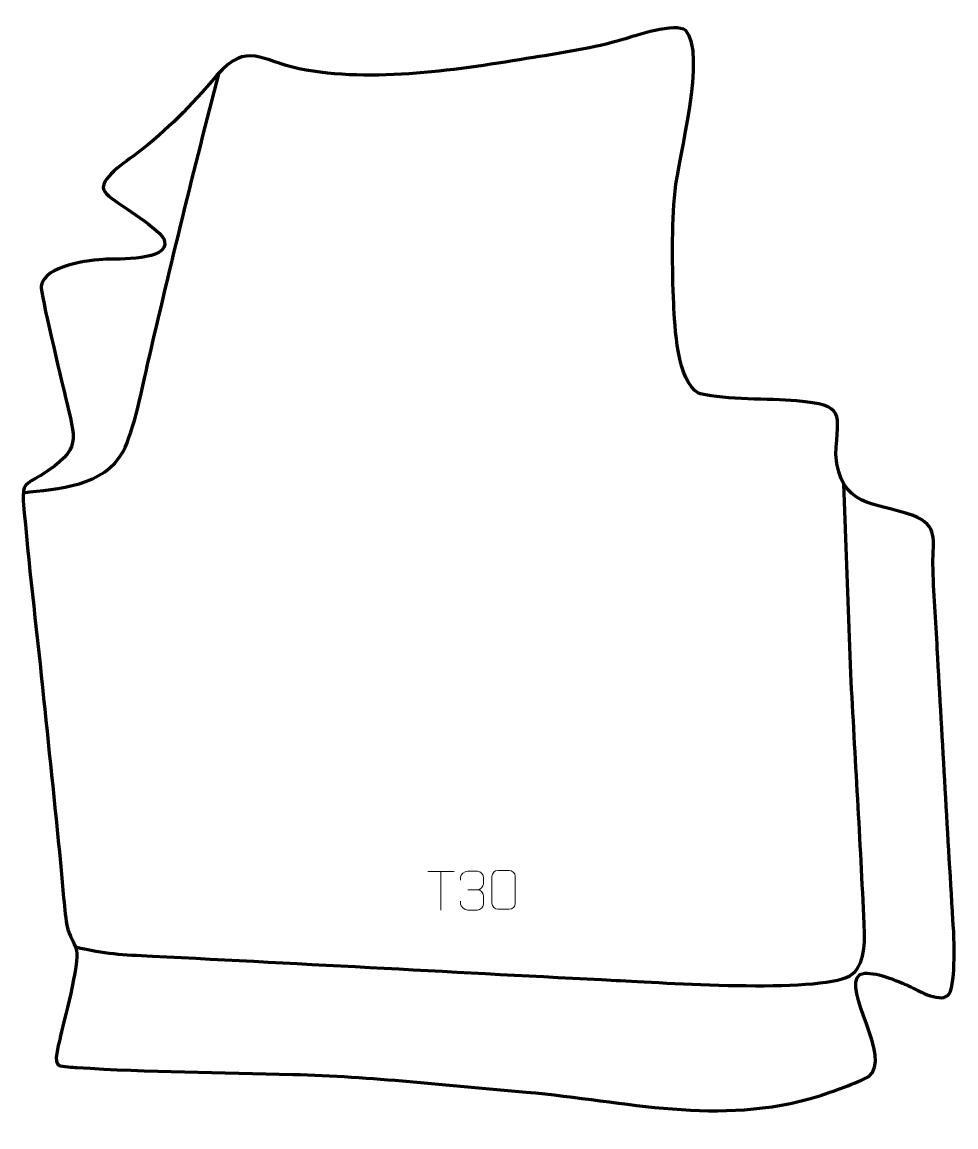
# Model space of a CAD drawing. Header units: millimetres. Extents: x -584 to 19, y 105 to 818.
import ezdxf

# ---------------------------------------------------------------- set-up
doc = ezdxf.new("R2010")
doc.units = ezdxf.units.MM
doc.header["$MEASUREMENT"] = 0
doc.layers.add('layer 2', color=7, linetype='Continuous')
doc.layers.add('layer 3', color=7, linetype='Continuous')

msp = doc.modelspace()

# ---------------------------------------------------------------- linework, layer by layer
at = {"layer": 'layer 2', "color": 142, "lineweight": 158}
for points, knots in [([(-582.8503, 514.3823), (-560.6823, 516.7321), (-530.3161, 518.6663), (-518.4642, 540.8913), (-518.4642, 540.8913), (-511.3798, 554.176), (-505.735, 583.4425), (-502.1759, 599.0194), (-502.1759, 599.0194), (-487.7093, 661.2379), (-472.5347, 723.2491), (-456.5453, 785.0942)], [0, 0, 0, 0, 0.25, 0.25, 0.25, 0.25, 0.5, 0.5, 0.5, 0.5, 1, 1, 1, 1]), ([(-549.1701, 221.5204), (-529.8868, 216.9293), (-519.0989, 216.5587), (-499.5463, 215.5774), (-499.5463, 215.5774), (-399.8547, 210.5741), (-300.1943, 204.9533), (-200.503, 199.9308), (-200.503, 199.9308), (-171.8219, 198.4912), (-71.1298, 191.5128), (-49.8617, 202.8288), (-49.8617, 202.8288), (-39.3233, 209.1082), (-40.1287, 225.6594), (-40.5739, 236.2814), (-40.5739, 236.2814), (-42.849, 289.9642), (-46.4032, 343.9622), (-49.1106, 397.682), (-49.1106, 397.682), (-49.1106, 397.682), (-53.7478, 520.1797), (-53.7478, 520.1797)], [0, 0, 0, 0, 0.14285714, 0.14285714, 0.14285714, 0.14285714, 0.28571429, 0.28571429, 0.28571429, 0.28571429, 0.42857143, 0.42857143, 0.42857143, 0.42857143, 0.57142857, 0.57142857, 0.57142857, 0.57142857, 0.71428571, 0.71428571, 0.71428571, 0.71428571, 1, 1, 1, 1])]:
    msp.add_open_spline(points, degree=3, knots=knots, dxfattribs=at)
at = {"layer": 'layer 3', "color": 242, "lineweight": 158}
msp.add_open_spline([(-258.4786, 127.8957), (-309.1255, 132.3211), (-358.0119, 137.9042), (-409.0028, 139.2967), (-409.0028, 139.2967), (-455.2337, 140.5591), (-502.0892, 140.7642), (-548.197, 143.7274), (-548.197, 143.7274), (-550.3578, 143.8682), (-557.7771, 144.2855), (-559.6551, 144.9983), (-559.6551, 144.9983), (-563.5919, 146.8955), (-560.0834, 158.1101), (-559.3029, 161.8081), (-559.3029, 161.8081), (-556.9689, 172.1887), (-546.3627, 211.5919), (-548.4358, 219.2413), (-548.4358, 219.2413), (-550.0856, 225.3289), (-553.0376, 227.4973), (-554.6647, 235.5289), (-554.6647, 235.5289), (-556.6998, 247.8175), (-557.4367, 263.0107), (-558.7418, 275.7345), (-558.7418, 275.7345), (-562.6142, 313.4854), (-566.4866, 351.2364), (-570.3588, 388.9873), (-570.3588, 388.9873), (-574.5585, 429.1216), (-579.3995, 468.5558), (-582.7495, 508.8457), (-582.7495, 508.8457), (-583.5427, 520.4728), (-581.5113, 519.3225), (-571.5327, 525.4995), (-571.5327, 525.4995), (-544.2337, 543.125), (-549.1661, 547.3871), (-555.7707, 576.6747), (-555.7707, 576.6747), (-557.9118, 586.1744), (-571.8862, 643.3723), (-571.2601, 647.5702), (-571.2601, 647.5702), (-569.2881, 660.792), (-540.1141, 664.6809), (-529.3393, 664.8503), (-529.3393, 664.8503), (-522.4489, 664.9586), (-488.5775, 663.9429), (-491.606, 676.435), (-491.606, 676.435), (-491.606, 676.435), (-492.1762, 677.9803), (-492.1762, 677.9803), (-492.1762, 677.9803), (-492.1762, 677.9803), (-493.1453, 679.5871), (-493.1453, 679.5871), (-493.1453, 679.5871), (-502.4941, 690.3024), (-525.0585, 701.6715), (-530.1955, 708.3891), (-530.1955, 708.3891), (-535.8248, 715.7505), (-515.1746, 728.7303), (-510.2548, 732.5415), (-510.2548, 732.5415), (-488.5873, 749.5227), (-475.6818, 762.6574), (-457.9449, 783.5435), (-457.9449, 783.5435), (-438.5341, 805.6324), (-429.0181, 792.647), (-404.8297, 787.7404), (-404.8297, 787.7404), (-357.2859, 778.0961), (-301.2689, 787.1767), (-253.7632, 794.953), (-253.7632, 794.953), (-234.2242, 798.1512), (-215.2765, 800.9169), (-196.2083, 806.5502), (-196.2083, 806.5502), (-188.213, 808.9254), (-162.1698, 817.7976), (-155.5585, 812.3309), (-155.5585, 812.3309), (-141.7239, 797.7987), (-160.3296, 730.3405), (-162.4838, 708.7905), (-162.4838, 708.7905), (-164.6392, 686.3659), (-164.3336, 658.7863), (-163.3331, 636.16), (-163.3331, 636.16), (-162.7096, 622.0599), (-161.1638, 585.8109), (-147.2891, 578.6136), (-147.2891, 578.6136), (-147.2891, 578.6136), (-146.1591, 578.0974), (-146.1591, 578.0974), (-146.1591, 578.0974), (-128.8757, 574.2101), (-102.5543, 575.0126), (-84.0131, 573.6505), (-84.0131, 573.6505), (-52.308, 570.4235), (-57.3405, 566.3091), (-58.8557, 538.924), (-58.8557, 538.924), (-55.9699, 504.8432), (-34.4862, 508.4829), (-8.9977, 499.7034), (-8.9977, 499.7034), (7.7805, 492.8269), (3.6101, 484.1705), (3.8332, 468.3116), (3.8332, 468.3116), (4.1593, 450.5461), (5.6421, 431.4058), (6.6397, 413.5936), (6.6397, 413.5936), (10.0142, 353.3805), (13.4064, 293.291), (17.0927, 233.0917), (17.0927, 233.0917), (17.5651, 225.3768), (18.6257, 194.6657), (13.3729, 190.2059), (13.3729, 190.2059), (7.5476, 185.26), (-7.1373, 194.2219), (-13.0847, 196.9356), (-13.0847, 196.9356), (-13.0847, 196.9356), (-14.4913, 197.5408), (-14.4913, 197.5408), (-14.4913, 197.5408), (-21.3563, 200.3972), (-36.1857, 206.7446), (-43.3371, 203.7747), (-43.3371, 203.7747), (-55.2097, 194.6104), (-21.9179, 149.793), (-37.5491, 138.0373), (-37.5491, 138.0373), (-44.0964, 134.1622), (-62.2644, 127.6896), (-70.0532, 125.2935), (-70.0532, 125.2935), (-134.5968, 105.438), (-193.5778, 122.1799), (-258.4786, 127.8957)], degree=3, knots=[0, 0, 0, 0, 0.02439024, 0.02439024, 0.02439024, 0.02439024, 0.04878049, 0.04878049, 0.04878049, 0.04878049, 0.07317073, 0.07317073, 0.07317073, 0.07317073, 0.09756098, 0.09756098, 0.09756098, 0.09756098, 0.12195122, 0.12195122, 0.12195122, 0.12195122, 0.14634146, 0.14634146, 0.14634146, 0.14634146, 0.17073171, 0.17073171, 0.17073171, 0.17073171, 0.19512195, 0.19512195, 0.19512195, 0.19512195, 0.2195122, 0.2195122, 0.2195122, 0.2195122, 0.24390244, 0.24390244, 0.24390244, 0.24390244, 0.26829268, 0.26829268, 0.26829268, 0.26829268, 0.29268293, 0.29268293, 0.29268293, 0.29268293, 0.31707317, 0.31707317, 0.31707317, 0.31707317, 0.34146341, 0.34146341, 0.34146341, 0.34146341, 0.36585366, 0.36585366, 0.36585366, 0.36585366, 0.3902439, 0.3902439, 0.3902439, 0.3902439, 0.41463415, 0.41463415, 0.41463415, 0.41463415, 0.43902439, 0.43902439, 0.43902439, 0.43902439, 0.46341463, 0.46341463, 0.46341463, 0.46341463, 0.48780488, 0.48780488, 0.48780488, 0.48780488, 0.51219512, 0.51219512, 0.51219512, 0.51219512, 0.53658537, 0.53658537, 0.53658537, 0.53658537, 0.56097561, 0.56097561, 0.56097561, 0.56097561, 0.58536585, 0.58536585, 0.58536585, 0.58536585, 0.6097561, 0.6097561, 0.6097561, 0.6097561, 0.63414634, 0.63414634, 0.63414634, 0.63414634, 0.65853659, 0.65853659, 0.65853659, 0.65853659, 0.68292683, 0.68292683, 0.68292683, 0.68292683, 0.70731707, 0.70731707, 0.70731707, 0.70731707, 0.73170732, 0.73170732, 0.73170732, 0.73170732, 0.75609756, 0.75609756, 0.75609756, 0.75609756, 0.7804878, 0.7804878, 0.7804878, 0.7804878, 0.80487805, 0.80487805, 0.80487805, 0.80487805, 0.82926829, 0.82926829, 0.82926829, 0.82926829, 0.85365854, 0.85365854, 0.85365854, 0.85365854, 0.87804878, 0.87804878, 0.87804878, 0.87804878, 0.90243902, 0.90243902, 0.90243902, 0.90243902, 0.92682927, 0.92682927, 0.92682927, 0.92682927, 0.95121951, 0.95121951, 0.95121951, 0.95121951, 1, 1, 1, 1], dxfattribs=at)
at = {"layer": 'layer 3', "color": 250, "lineweight": 9}
for points, knots in [([(-276.6219, 270.8073), (-274.2558, 270.8073), (-271.8893, 270.8073), (-269.5228, 270.8073), (-269.5228, 270.8073), (-267.5423, 270.8429), (-265.5163, 269.3486), (-265.4892, 266.9065), (-265.4892, 266.9065), (-265.4896, 261.1491), (-265.4896, 255.3913), (-265.4892, 249.6331), (-265.4892, 249.6331), (-265.6313, 247.3055), (-267.3377, 245.8232), (-269.5228, 245.8124), (-269.5228, 245.8124), (-271.8952, 245.8128), (-274.2676, 245.8128), (-276.6396, 245.8124), (-276.6396, 245.8124), (-278.5981, 245.7068), (-280.6045, 247.5947), (-280.5931, 249.6157), (-280.5931, 249.6157), (-280.5927, 255.3963), (-280.5927, 261.1766), (-280.5931, 266.9564), (-280.5931, 266.9564), (-280.5888, 269.0984), (-278.8117, 270.8209), (-276.6219, 270.8073)], [0, 0, 0, 0, 0.11111111, 0.11111111, 0.11111111, 0.11111111, 0.22222222, 0.22222222, 0.22222222, 0.22222222, 0.33333333, 0.33333333, 0.33333333, 0.33333333, 0.44444444, 0.44444444, 0.44444444, 0.44444444, 0.55555556, 0.55555556, 0.55555556, 0.55555556, 0.66666667, 0.66666667, 0.66666667, 0.66666667, 0.77777778, 0.77777778, 0.77777778, 0.77777778, 1, 1, 1, 1]), ([(-300.8491, 264.5532), (-300.8491, 264.5532), (-300.8491, 266.4104), (-300.8491, 266.4104), (-300.8491, 266.4104), (-300.8634, 268.1523), (-298.1989, 270.2704), (-296.1398, 270.2477), (-296.1398, 270.2477), (-294.0757, 270.2477), (-292.0117, 270.2477), (-289.948, 270.2477), (-289.948, 270.2477), (-287.7535, 270.2565), (-286.1552, 268.4097), (-286.1108, 266.4976), (-286.1108, 266.4976), (-286.1112, 265.0625), (-286.1112, 263.6274), (-286.1108, 262.1919), (-286.1108, 262.1919), (-286.1594, 260.5384), (-287.762, 258.3084), (-289.9603, 258.3184), (-289.9603, 258.3184), (-287.7566, 258.3072), (-286.1486, 256.504), (-286.0946, 254.4445), (-286.0946, 254.4445), (-286.095, 252.6598), (-286.095, 250.8751), (-286.0946, 249.09), (-286.0946, 249.09), (-286.0845, 247.0286), (-288.1394, 245.2655), (-289.9603, 245.2736), (-289.9603, 245.2736), (-292.0256, 245.2739), (-294.0908, 245.2739), (-296.1564, 245.2736), (-296.1564, 245.2736), (-298.325, 245.2851), (-300.856, 247.6853), (-300.8746, 249.1471), (-300.8746, 249.1471), (-300.8746, 249.1471), (-300.8746, 251.0557), (-300.8746, 251.0557)], [0, 0, 0, 0, 0.07692308, 0.07692308, 0.07692308, 0.07692308, 0.15384615, 0.15384615, 0.15384615, 0.15384615, 0.23076923, 0.23076923, 0.23076923, 0.23076923, 0.30769231, 0.30769231, 0.30769231, 0.30769231, 0.38461538, 0.38461538, 0.38461538, 0.38461538, 0.46153846, 0.46153846, 0.46153846, 0.46153846, 0.53846154, 0.53846154, 0.53846154, 0.53846154, 0.61538462, 0.61538462, 0.61538462, 0.61538462, 0.69230769, 0.69230769, 0.69230769, 0.69230769, 0.76923077, 0.76923077, 0.76923077, 0.76923077, 0.84615385, 0.84615385, 0.84615385, 0.84615385, 1, 1, 1, 1])]:
    msp.add_open_spline(points, degree=3, knots=knots, dxfattribs=at)
for points in [[(-321.9781, 270.214), (-321.9781, 270.214), (-304.9909, 270.214), (-304.9909, 270.214)], [(-313.4843, 245.284), (-313.4843, 245.284), (-313.4843, 270.2375), (-313.4843, 270.2375)], [(-296.1394, 258.308), (-296.1394, 258.308), (-289.943, 258.308), (-289.943, 258.308)]]:
    msp.add_open_spline(points, degree=3, dxfattribs=at)

doc.saveas('drawing.dxf')
